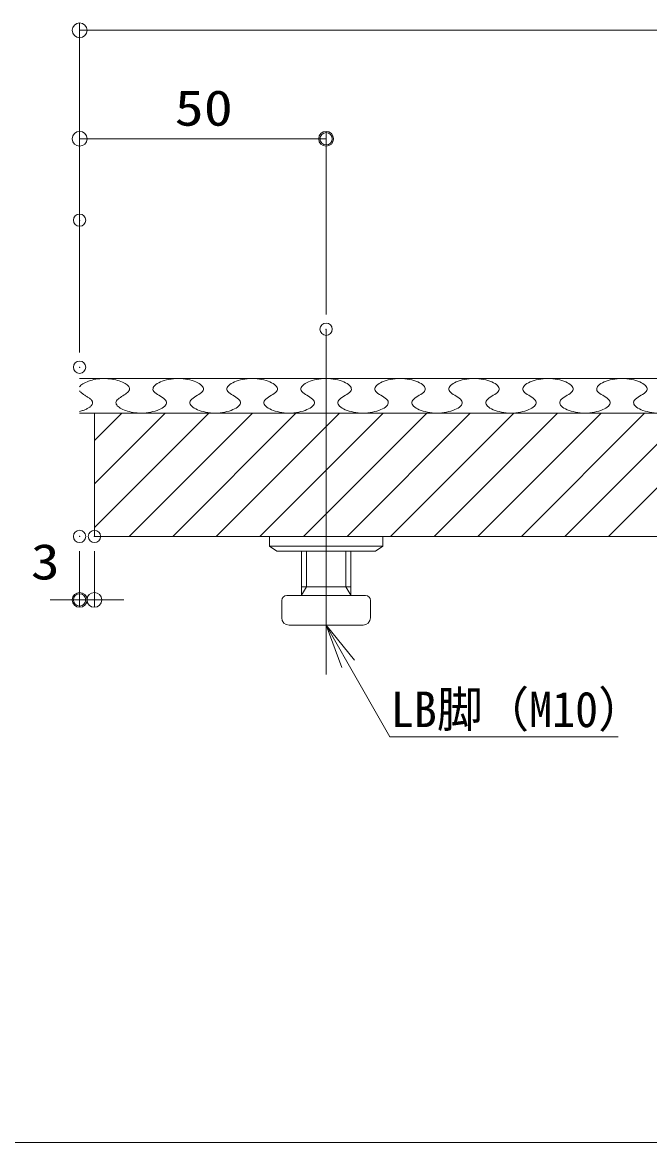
# Model space of a CAD drawing. Units: millimetres, scale not verified. Extents: x -600 to 600, y -416 to 415.
# Drawn here: x -480.4 to -353.1, y -415.5 to -188.4 of the extents above; entities that cross this region are included whole.
import ezdxf
from ezdxf.enums import TextEntityAlignment as Align

# ---------------------------------------------------------------- set-up
doc = ezdxf.new("R2010")
doc.units = ezdxf.units.MM
doc.header["$LTSCALE"] = 5
doc.header["$PDMODE"] = 32
doc.header["$PDSIZE"] = 2.5
for name, color, linetype, lineweight in [('0-0_zumenwaku', 6, 'Continuous', 9), ('0-5_1', 7, 'Continuous', 9), ('0-7_3', 2, 'Continuous', 9), ('0-8_center', 5, 'Continuous', 9), ('0-9_sunpou', 1, 'Continuous', 9), ('0-A_0', 3, 'Continuous', 9), ('0-B_DEFPOINTS', 7, 'Continuous', 9), ('1-5_6文字', 2, 'Continuous', 9)]:
    doc.layers.add(name, color=color, linetype=linetype, lineweight=lineweight)
doc.styles.add('ＭＳ ゴシック', font='')
doc.styles.get('ＭＳ ゴシック').set_extended_font_data('MS Gothic')

# ---------------------------------------------------------------- blocks, each defined once
blk = doc.blocks.new('_ORIGIN')
at = {"layer": '0-A_0', "color": 1}
blk.add_line((0, 0), (-5, 0), dxfattribs=at)
blk.add_circle((0, 0), 2.5, dxfattribs=at)
blk = doc.blocks.new('MLeader6')
at = {"layer": '1-5_6文字'}
blk.add_line((-418.745, -310.616), (-414.287, -318.434), dxfattribs=at)
at = {"layer": '1-5_6文字', "color": 1}
blk.add_line((-404.749, -333.266), (-359.519, -333.266), dxfattribs=at)
at = {"layer": '1-5_6文字'}
blk.add_lwpolyline([(-415.59, -319.177), (-418.745, -310.616), (-412.984, -317.691)], dxfattribs=at)
at = {"layer": '1-5_6文字', "color": 1}
blk.add_lwpolyline([(-414.287, -318.434), (-405.829, -333.266), (-404.749, -333.266)], dxfattribs=at)
at = {"layer": '1-5_6文字', "style": 'ＭＳ ゴシック', "width": 0.95}
blk.add_text('LB脚（M10）', height=7.221, dxfattribs=at).set_placement((-405.622, -333.454), align=Align.BOTTOM_LEFT)

msp = doc.modelspace()

# ---------------------------------------------------------------- linework, layer by layer
at = {"layer": '0-0_zumenwaku'}
msp.add_lwpolyline([(-599.965, -415.517), (600.035, -415.517), (600.035, 415.483), (-599.965, 415.483)], close=True, dxfattribs=at)
at = {"layer": '0-5_1'}
for p, q in [((-468.745, -260.616), (-71.245, -260.616)), ((-468.745, -267.616), (-71.245, -267.616)), ((-465.746, -292.616), (-465.746, -267.616)), ((-465.746, -292.616), (-183.976, -292.616))]:
    msp.add_line(p, q, dxfattribs=at)
at = {"layer": '0-7_3'}
for p, q in [((-465.746, -273.149), (-460.213, -267.616)), ((-465.746, -281.988), (-451.374, -267.616)), ((-465.746, -290.827), (-442.535, -267.616)), ((-458.696, -292.616), (-433.696, -267.616)), ((-449.857, -292.616), (-424.857, -267.616)), ((-418.746, -270.343), (-416.019, -267.616)), ((-418.746, -279.182), (-407.18, -267.616)), ((-418.746, -288.021), (-398.341, -267.616)), ((-414.502, -292.616), (-389.502, -267.616)), ((-405.663, -292.616), (-380.663, -267.616)), ((-396.824, -292.616), (-371.824, -267.616)), ((-387.986, -292.616), (-362.986, -267.616)), ((-379.147, -292.616), (-354.147, -267.616)), ((-370.308, -292.616), (-345.308, -267.616)), ((-441.019, -292.616), (-418.746, -270.343)), ((-361.469, -292.616), (-343.746, -274.893)), ((-432.18, -292.616), (-418.746, -279.182)), ((-423.341, -292.616), (-418.746, -288.021))]:
    msp.add_line(p, q, dxfattribs=at)
for points in [[(-468.745, -262.309), (-468.626, -262.142), (-468.471, -261.98), (-468.282, -261.822), (-468.061, -261.669), (-467.811, -261.523), (-467.535, -261.385), (-467.234, -261.254), (-466.911, -261.134), (-466.569, -261.023), (-466.209, -260.924), (-465.835, -260.837), (-465.448, -260.763), (-465.051, -260.703), (-464.647, -260.658), (-464.237, -260.629), (-463.825, -260.617), (-463.412, -260.622), (-463.001, -260.645), (-462.594, -260.684), (-462.194, -260.738), (-461.803, -260.807), (-461.424, -260.889), (-461.059, -260.984), (-460.709, -261.09), (-460.379, -261.207), (-460.069, -261.334), (-459.783, -261.47), (-459.523, -261.613), (-459.29, -261.763), (-459.089, -261.919), (-458.92, -262.08), (-458.787, -262.245), (-458.691, -262.413), (-458.636, -262.584), (-458.623, -262.755), (-458.655, -262.927), (-458.734, -263.098), (-458.862, -263.268), (-459.032, -263.436)], [(-456.246, -267.616), (-455.752, -267.602), (-455.263, -267.563), (-454.782, -267.503), (-454.313, -267.422), (-453.861, -267.322), (-453.429, -267.205), (-453.021, -267.072), (-452.642, -266.924), (-452.296, -266.764), (-451.986, -266.593), (-451.717, -266.412), (-451.493, -266.224), (-451.318, -266.029), (-451.196, -265.829), (-451.132, -265.626), (-451.128, -265.421), (-451.19, -265.217), (-451.321, -265.013), (-451.515, -264.812), (-451.76, -264.612), (-452.04, -264.414), (-452.341, -264.216), (-452.65, -264.018), (-452.951, -263.82), (-453.231, -263.622), (-453.476, -263.422), (-453.67, -263.22), (-453.801, -263.016), (-453.863, -262.811), (-453.859, -262.605), (-453.795, -262.401), (-453.673, -262.201), (-453.498, -262.005), (-453.274, -261.816), (-453.005, -261.634), (-452.695, -261.463), (-452.349, -261.302), (-451.97, -261.154), (-451.562, -261.021)], [(-451.562, -261.021), (-451.13, -260.904), (-450.678, -260.805), (-450.209, -260.725), (-449.728, -260.666), (-449.239, -260.629), (-448.746, -260.616), (-448.252, -260.629), (-447.763, -260.666), (-447.282, -260.725), (-446.813, -260.805), (-446.361, -260.905), (-445.929, -261.022), (-445.521, -261.155), (-445.142, -261.303), (-444.796, -261.463), (-444.486, -261.635), (-444.217, -261.816), (-443.993, -262.005), (-443.818, -262.201), (-443.696, -262.402), (-443.632, -262.605), (-443.628, -262.811), (-443.69, -263.016), (-443.821, -263.22), (-444.015, -263.421), (-444.26, -263.621), (-444.54, -263.82), (-444.841, -264.018), (-445.15, -264.215), (-445.451, -264.413), (-445.731, -264.612), (-445.976, -264.812), (-446.17, -265.013), (-446.301, -265.217), (-446.363, -265.422), (-446.359, -265.627), (-446.295, -265.831), (-446.173, -266.032), (-445.998, -266.227)], [(-441.246, -267.616), (-440.752, -267.602), (-440.263, -267.563), (-439.782, -267.503), (-439.313, -267.422), (-438.861, -267.322), (-438.429, -267.205), (-438.021, -267.072), (-437.642, -266.924), (-437.296, -266.764), (-436.986, -266.593), (-436.717, -266.412), (-436.493, -266.224), (-436.318, -266.029), (-436.197, -265.829), (-436.132, -265.626), (-436.128, -265.421), (-436.19, -265.217), (-436.321, -265.013), (-436.515, -264.812), (-436.76, -264.612), (-437.04, -264.414), (-437.341, -264.216), (-437.65, -264.018), (-437.951, -263.82), (-438.231, -263.622), (-438.476, -263.422), (-438.67, -263.22), (-438.801, -263.016), (-438.863, -262.811), (-438.859, -262.605), (-438.795, -262.401), (-438.673, -262.201), (-438.498, -262.005), (-438.274, -261.816), (-438.005, -261.634), (-437.695, -261.463), (-437.349, -261.302), (-436.97, -261.154), (-436.562, -261.021)], [(-436.562, -261.021), (-436.13, -260.904), (-435.678, -260.805), (-435.209, -260.725), (-434.728, -260.666), (-434.239, -260.629), (-433.746, -260.616), (-433.252, -260.629), (-432.763, -260.666), (-432.282, -260.725), (-431.813, -260.805), (-431.361, -260.905), (-430.929, -261.022), (-430.521, -261.155), (-430.142, -261.303), (-429.796, -261.463), (-429.486, -261.635), (-429.217, -261.816), (-428.993, -262.005), (-428.818, -262.201), (-428.697, -262.402), (-428.632, -262.605), (-428.628, -262.811), (-428.69, -263.016), (-428.821, -263.22), (-429.015, -263.421), (-429.26, -263.621), (-429.54, -263.82), (-429.841, -264.018), (-430.15, -264.215), (-430.451, -264.413), (-430.731, -264.612), (-430.976, -264.812), (-431.17, -265.013), (-431.301, -265.217), (-431.363, -265.422), (-431.359, -265.627), (-431.295, -265.831), (-431.173, -266.032), (-430.998, -266.227)], [(-426.246, -267.616), (-425.752, -267.602), (-425.263, -267.563), (-424.782, -267.503), (-424.313, -267.422), (-423.861, -267.322), (-423.429, -267.205), (-423.021, -267.072), (-422.642, -266.924), (-422.296, -266.764), (-421.986, -266.593), (-421.717, -266.412), (-421.493, -266.224), (-421.318, -266.029), (-421.197, -265.829), (-421.132, -265.626), (-421.128, -265.421), (-421.19, -265.217), (-421.321, -265.013), (-421.515, -264.812), (-421.76, -264.612), (-422.04, -264.414), (-422.341, -264.216), (-422.65, -264.018), (-422.951, -263.82), (-423.231, -263.622), (-423.476, -263.422), (-423.67, -263.22), (-423.801, -263.016), (-423.863, -262.811), (-423.859, -262.605), (-423.795, -262.401), (-423.673, -262.201), (-423.498, -262.005), (-423.274, -261.816), (-423.005, -261.634), (-422.695, -261.463), (-422.349, -261.302), (-421.97, -261.154), (-421.562, -261.021)], [(-421.562, -261.021), (-421.13, -260.904), (-420.678, -260.805), (-420.209, -260.725), (-419.728, -260.666), (-419.239, -260.629), (-418.746, -260.616), (-418.252, -260.629), (-417.763, -260.666), (-417.282, -260.725), (-416.813, -260.805), (-416.361, -260.905), (-415.929, -261.022), (-415.521, -261.155), (-415.142, -261.303), (-414.796, -261.463), (-414.486, -261.635), (-414.217, -261.816), (-413.993, -262.005), (-413.818, -262.201), (-413.697, -262.402), (-413.632, -262.605), (-413.628, -262.811), (-413.69, -263.016), (-413.821, -263.22), (-414.015, -263.421), (-414.26, -263.621), (-414.54, -263.82), (-414.841, -264.018), (-415.15, -264.215), (-415.451, -264.413), (-415.731, -264.612), (-415.976, -264.812), (-416.17, -265.013), (-416.301, -265.217), (-416.363, -265.422), (-416.359, -265.627), (-416.295, -265.831), (-416.173, -266.032), (-415.998, -266.227)], [(-408.476, -263.422), (-408.67, -263.22), (-408.801, -263.016), (-408.863, -262.811), (-408.859, -262.605), (-408.795, -262.401), (-408.673, -262.201), (-408.498, -262.005), (-408.274, -261.816), (-408.005, -261.634), (-407.695, -261.463), (-407.349, -261.302), (-406.97, -261.154), (-406.562, -261.021), (-406.13, -260.904), (-405.678, -260.805), (-405.209, -260.725), (-404.728, -260.666), (-404.239, -260.629), (-403.746, -260.616), (-403.252, -260.629), (-402.763, -260.666), (-402.282, -260.725), (-401.813, -260.805), (-401.361, -260.905), (-400.929, -261.022), (-400.521, -261.155), (-400.142, -261.303), (-399.796, -261.463), (-399.486, -261.635), (-399.217, -261.816), (-398.993, -262.005), (-398.818, -262.201), (-398.697, -262.402), (-398.632, -262.605), (-398.628, -262.811), (-398.69, -263.016), (-398.821, -263.22), (-399.015, -263.421), (-399.26, -263.621)], [(-396.246, -267.616), (-395.752, -267.602), (-395.263, -267.563), (-394.782, -267.503), (-394.313, -267.422), (-393.861, -267.322), (-393.429, -267.205), (-393.021, -267.072), (-392.642, -266.924), (-392.296, -266.764), (-391.986, -266.593), (-391.717, -266.412), (-391.493, -266.224), (-391.318, -266.029), (-391.197, -265.829), (-391.132, -265.626), (-391.128, -265.421), (-391.19, -265.217), (-391.321, -265.013), (-391.515, -264.812), (-391.76, -264.612), (-392.04, -264.414), (-392.341, -264.216), (-392.65, -264.018), (-392.951, -263.82), (-393.231, -263.622), (-393.476, -263.422), (-393.67, -263.22), (-393.801, -263.016), (-393.863, -262.811), (-393.859, -262.605), (-393.795, -262.401), (-393.673, -262.201), (-393.498, -262.005), (-393.274, -261.816), (-393.005, -261.634), (-392.695, -261.463), (-392.349, -261.302), (-391.97, -261.154), (-391.562, -261.021)], [(-391.562, -261.021), (-391.13, -260.904), (-390.678, -260.805), (-390.209, -260.725), (-389.728, -260.666), (-389.239, -260.629), (-388.746, -260.616), (-388.252, -260.629), (-387.763, -260.666), (-387.282, -260.725), (-386.813, -260.805), (-386.361, -260.905), (-385.929, -261.022), (-385.521, -261.155), (-385.142, -261.303), (-384.796, -261.463), (-384.486, -261.635), (-384.217, -261.816), (-383.993, -262.005), (-383.818, -262.201), (-383.697, -262.402), (-383.632, -262.605), (-383.628, -262.811), (-383.69, -263.016), (-383.821, -263.22), (-384.015, -263.421), (-384.26, -263.621), (-384.54, -263.82), (-384.841, -264.018), (-385.15, -264.215), (-385.451, -264.413), (-385.731, -264.612), (-385.976, -264.812), (-386.17, -265.013), (-386.301, -265.217), (-386.363, -265.422), (-386.359, -265.627), (-386.295, -265.831), (-386.173, -266.032), (-385.998, -266.227)], [(-378.67, -263.22), (-378.801, -263.016), (-378.863, -262.811), (-378.859, -262.605), (-378.795, -262.401), (-378.673, -262.201), (-378.498, -262.005), (-378.274, -261.816), (-378.005, -261.634), (-377.695, -261.463), (-377.349, -261.302), (-376.97, -261.154), (-376.563, -261.021), (-376.13, -260.904), (-375.678, -260.805), (-375.209, -260.725), (-374.728, -260.666), (-374.239, -260.629), (-373.746, -260.616), (-373.252, -260.629), (-372.763, -260.666), (-372.282, -260.725), (-371.813, -260.805), (-371.361, -260.905), (-370.929, -261.022), (-370.521, -261.155), (-370.142, -261.303), (-369.796, -261.463), (-369.486, -261.635), (-369.217, -261.816), (-368.993, -262.005), (-368.818, -262.201), (-368.697, -262.402), (-368.632, -262.605), (-368.628, -262.811), (-368.69, -263.016), (-368.821, -263.22), (-369.015, -263.421), (-369.26, -263.621), (-369.54, -263.82)], [(-366.246, -267.616), (-365.752, -267.602), (-365.263, -267.563), (-364.782, -267.503), (-364.313, -267.422), (-363.861, -267.322), (-363.429, -267.205), (-363.021, -267.072), (-362.642, -266.924), (-362.296, -266.764), (-361.986, -266.593), (-361.717, -266.412), (-361.493, -266.224), (-361.318, -266.029), (-361.197, -265.829), (-361.132, -265.626), (-361.128, -265.421), (-361.19, -265.217), (-361.321, -265.013), (-361.515, -264.812), (-361.76, -264.612), (-362.04, -264.414), (-362.341, -264.216), (-362.65, -264.018), (-362.951, -263.82), (-363.231, -263.622), (-363.476, -263.422), (-363.67, -263.22), (-363.801, -263.016), (-363.863, -262.811), (-363.859, -262.605), (-363.795, -262.401), (-363.673, -262.201), (-363.498, -262.005), (-363.274, -261.816), (-363.005, -261.634), (-362.695, -261.463), (-362.349, -261.302), (-361.97, -261.154), (-361.563, -261.021)], [(-361.563, -261.021), (-361.13, -260.904), (-360.678, -260.805), (-360.209, -260.725), (-359.728, -260.666), (-359.239, -260.629), (-358.746, -260.616), (-358.252, -260.629), (-357.763, -260.666), (-357.282, -260.725), (-356.813, -260.805), (-356.361, -260.905), (-355.929, -261.022), (-355.521, -261.155), (-355.142, -261.303), (-354.796, -261.463), (-354.486, -261.635), (-354.217, -261.816), (-353.993, -262.005), (-353.818, -262.201), (-353.697, -262.402), (-353.632, -262.605), (-353.628, -262.811), (-353.69, -263.016), (-353.821, -263.22), (-354.015, -263.421), (-354.26, -263.621), (-354.54, -263.82), (-354.841, -264.018), (-355.15, -264.215), (-355.451, -264.413), (-355.731, -264.612), (-355.976, -264.812), (-356.17, -265.013), (-356.301, -265.217), (-356.363, -265.422), (-356.359, -265.627), (-356.295, -265.831), (-356.173, -266.032), (-355.998, -266.227)], [(-467.531, -264.095), (-467.668, -264.007), (-467.804, -263.919), (-467.936, -263.83), (-468.065, -263.742), (-468.188, -263.654), (-468.305, -263.565), (-468.414, -263.476), (-468.514, -263.387), (-468.603, -263.297), (-468.681, -263.207), (-468.745, -263.116)], [(-459.032, -263.436), (-459.236, -263.603), (-459.466, -263.77), (-459.714, -263.935), (-459.971, -264.101), (-460.228, -264.266), (-460.478, -264.431), (-460.712, -264.598), (-460.922, -264.764), (-461.1, -264.932), (-461.236, -265.102), (-461.325, -265.273), (-461.366, -265.445), (-461.361, -265.616), (-461.314, -265.787), (-461.226, -265.956), (-461.099, -266.122), (-460.937, -266.283), (-460.742, -266.441), (-460.515, -266.592), (-460.26, -266.737), (-459.979, -266.874), (-459.673, -267.002), (-459.347, -267.121), (-459.001, -267.229), (-458.638, -267.326), (-458.261, -267.411), (-457.872, -267.482), (-457.474, -267.54), (-457.069, -267.582), (-456.658, -267.608), (-456.246, -267.616)], [(-415.998, -266.227), (-415.774, -266.417), (-415.505, -266.598), (-415.195, -266.77), (-414.849, -266.93), (-414.47, -267.078), (-414.062, -267.211), (-413.63, -267.328), (-413.178, -267.428), (-412.709, -267.508), (-412.228, -267.567), (-411.739, -267.604), (-411.246, -267.616), (-411.246, -267.616), (-410.752, -267.602), (-410.263, -267.563), (-409.782, -267.503), (-409.313, -267.422), (-408.861, -267.322), (-408.429, -267.205), (-408.021, -267.072), (-407.642, -266.924), (-407.296, -266.764), (-406.986, -266.593), (-406.717, -266.412), (-406.493, -266.224), (-406.318, -266.029), (-406.197, -265.829), (-406.132, -265.626), (-406.128, -265.421), (-406.19, -265.217), (-406.321, -265.013), (-406.515, -264.812), (-406.76, -264.612), (-407.04, -264.414), (-407.341, -264.216), (-407.65, -264.018), (-407.951, -263.82), (-408.231, -263.622), (-408.476, -263.422)], [(-385.998, -266.227), (-385.774, -266.417), (-385.505, -266.598), (-385.195, -266.77), (-384.849, -266.93), (-384.47, -267.078), (-384.062, -267.211), (-383.63, -267.328), (-383.178, -267.428), (-382.709, -267.508), (-382.228, -267.567), (-381.739, -267.604), (-381.246, -267.616), (-380.752, -267.602), (-380.263, -267.563), (-379.782, -267.503), (-379.313, -267.422), (-378.861, -267.322), (-378.429, -267.205), (-378.021, -267.072), (-377.642, -266.924), (-377.296, -266.764), (-376.986, -266.593), (-376.717, -266.412), (-376.493, -266.224), (-376.318, -266.029), (-376.197, -265.829), (-376.132, -265.626), (-376.128, -265.421), (-376.19, -265.217), (-376.321, -265.013), (-376.515, -264.812), (-376.76, -264.612), (-377.04, -264.414), (-377.341, -264.216), (-377.65, -264.018), (-377.951, -263.82), (-378.231, -263.622), (-378.476, -263.422), (-378.67, -263.22)], [(-468.745, -267.293), (-468.553, -267.241), (-468.365, -267.186), (-468.182, -267.127), (-468.005, -267.066), (-467.833, -267.002), (-467.667, -266.935), (-467.508, -266.865), (-467.355, -266.794), (-467.21, -266.72), (-467.071, -266.643), (-466.941, -266.565), (-466.819, -266.485), (-466.706, -266.404), (-466.601, -266.321), (-466.506, -266.236), (-466.421, -266.15), (-466.345, -266.063), (-466.28, -265.975), (-466.226, -265.886), (-466.182, -265.796), (-466.15, -265.706), (-466.13, -265.616), (-466.122, -265.525), (-466.127, -265.433), (-466.144, -265.342), (-466.175, -265.251), (-466.219, -265.16), (-466.277, -265.07), (-466.349, -264.98), (-466.433, -264.89), (-466.528, -264.801), (-466.632, -264.712), (-466.745, -264.623), (-466.865, -264.535), (-466.992, -264.447), (-467.122, -264.359), (-467.257, -264.271), (-467.393, -264.183), (-467.531, -264.095)], [(-399.26, -263.621), (-399.54, -263.82), (-399.841, -264.018), (-400.15, -264.215), (-400.451, -264.413), (-400.731, -264.612), (-400.976, -264.812), (-401.17, -265.013), (-401.301, -265.217), (-401.363, -265.422), (-401.359, -265.627), (-401.295, -265.831), (-401.173, -266.032), (-400.998, -266.227), (-400.774, -266.417), (-400.505, -266.598), (-400.195, -266.77), (-399.849, -266.93), (-399.47, -267.078), (-399.062, -267.211), (-398.63, -267.328), (-398.178, -267.428), (-397.709, -267.508), (-397.228, -267.567), (-396.739, -267.604), (-396.246, -267.616)], [(-369.54, -263.82), (-369.841, -264.018), (-370.15, -264.215), (-370.451, -264.413), (-370.731, -264.612), (-370.976, -264.812), (-371.17, -265.013), (-371.301, -265.217), (-371.363, -265.422), (-371.359, -265.627), (-371.295, -265.831), (-371.173, -266.032), (-370.998, -266.227), (-370.774, -266.417), (-370.505, -266.598), (-370.195, -266.77), (-369.849, -266.93), (-369.47, -267.078), (-369.062, -267.211), (-368.63, -267.328), (-368.178, -267.428), (-367.709, -267.508), (-367.228, -267.567), (-366.739, -267.604), (-366.246, -267.616)], [(-445.998, -266.227), (-445.774, -266.417), (-445.505, -266.598), (-445.195, -266.77), (-444.849, -266.93), (-444.47, -267.078), (-444.062, -267.211), (-443.63, -267.328), (-443.178, -267.428), (-442.709, -267.508), (-442.228, -267.567), (-441.739, -267.604), (-441.246, -267.616)], [(-430.998, -266.227), (-430.774, -266.417), (-430.505, -266.598), (-430.195, -266.77), (-429.849, -266.93), (-429.47, -267.078), (-429.062, -267.211), (-428.63, -267.328), (-428.178, -267.428), (-427.709, -267.508), (-427.228, -267.567), (-426.739, -267.604), (-426.246, -267.616)], [(-355.998, -266.227), (-355.774, -266.417), (-355.505, -266.598), (-355.195, -266.77), (-354.849, -266.93), (-354.47, -267.078), (-354.063, -267.211), (-353.63, -267.328), (-353.178, -267.428), (-352.709, -267.508), (-352.228, -267.567), (-351.739, -267.604), (-351.246, -267.616)]]:
    msp.add_lwpolyline(points, dxfattribs=at)
for points in [[(-418.746, -267.616), (-465.746, -267.616), (-465.746, -292.616), (-418.746, -292.616)], [(-343.746, -267.616), (-418.746, -267.616), (-418.746, -292.616), (-343.746, -292.616)]]:
    msp.add_lwpolyline(points, close=True, dxfattribs=at)
at = {"layer": '0-8_center'}
msp.add_line((-418.745, -320.616), (-418.745, -250.616), dxfattribs=at)
at = {"layer": '0-9_sunpou'}
for p, q in [((-468.745, -255.312), (-468.745, -188.517)), ((-465.745, -190.017), (-171.726, -190.017)), ((-468.745, -225.507), (-468.745, -210.512)), ((-418.745, -247.616), (-418.745, -210.512)), ((-465.745, -212.012), (-421.745, -212.012)), ((-468.745, -295.616), (-468.745, -306.987)), ((-465.746, -295.616), (-465.746, -306.987)), ((-471.745, -305.487), (-474.745, -305.487)), ((-465.746, -305.487), (-468.745, -305.487)), ((-462.746, -305.487), (-459.746, -305.487))]:
    msp.add_line(p, q, dxfattribs=at)
at = {"layer": '0-A_0'}
for p, q in [((-430.245, -292.616), (-430.245, -294.616)), ((-407.245, -292.616), (-430.245, -292.616)), ((-407.245, -294.616), (-407.245, -292.616)), ((-428.745, -295.616), (-430.245, -294.616)), ((-407.245, -294.616), (-430.245, -294.616)), ((-407.245, -294.616), (-408.745, -295.616)), ((-428.745, -295.616), (-408.745, -295.616)), ((-423.745, -304.616), (-423.745, -295.616)), ((-413.745, -304.616), (-413.745, -295.616)), ((-413.745, -302.816), (-423.745, -302.816)), ((-427.745, -305.616), (-427.745, -309.116)), ((-410.745, -304.616), (-426.745, -304.616)), ((-409.745, -309.116), (-409.745, -305.616)), ((-426.245, -310.616), (-411.245, -310.616))]:
    msp.add_line(p, q, dxfattribs=at)
at = {"layer": '0-A_0', "color": 2}
for p, q in [((-422.745, -302.816), (-422.745, -295.616)), ((-414.745, -302.816), (-414.745, -295.616)), ((-422.745, -302.816), (-423.745, -304.548)), ((-414.745, -302.816), (-413.745, -304.548))]:
    msp.add_line(p, q, dxfattribs=at)
at = {"layer": '0-A_0'}
for centre, radius, start, end in [((-426.745, -305.616), 1, 90, 180), ((-410.745, -305.616), 1, 0, 90), ((-426.245, -309.116), 1.5, 180, 270), ((-411.245, -309.116), 1.5, 270, 0)]:
    msp.add_arc(centre, radius, start, end, dxfattribs=at)
at = {"layer": '0-B_DEFPOINTS'}
for p in [(-418.745, -212.012), (-468.745, -228.507), (-418.745, -250.616), (-468.745, -258.312), (-468.745, -292.616), (-465.746, -292.616), (-468.745, -305.487)]:
    msp.add_point(p, dxfattribs=at)

# ---------------------------------------------------------------- block references
at = {"layer": '0-9_sunpou', "xscale": 0.6, "yscale": 0.6, "rotation": 180}
for p in [(-468.745, -190.017), (-468.745, -212.012), (-465.746, -305.487)]:
    msp.add_blockref('_ORIGIN', p, dxfattribs=at)
at = {"layer": '0-9_sunpou', "xscale": 0.6, "yscale": 0.6}
for p in [(-418.745, -212.012), (-468.745, -305.487)]:
    msp.add_blockref('_ORIGIN', p, dxfattribs=at)
at = {"layer": '1-5_6文字'}
msp.add_blockref('MLeader6', (0, 0), dxfattribs=at)

# ---------------------------------------------------------------- texts
at = {"layer": '0-9_sunpou', "color": 2, "style": 'ＭＳ ゴシック', "width": 1.2}
for s, p in [('50', (-449.46, -211.525)), ('3', (-478.666, -303.514))]:
    msp.add_text(s, height=7.221, dxfattribs=at).set_placement(p, align=Align.BOTTOM_LEFT)

doc.saveas('drawing.dxf')
